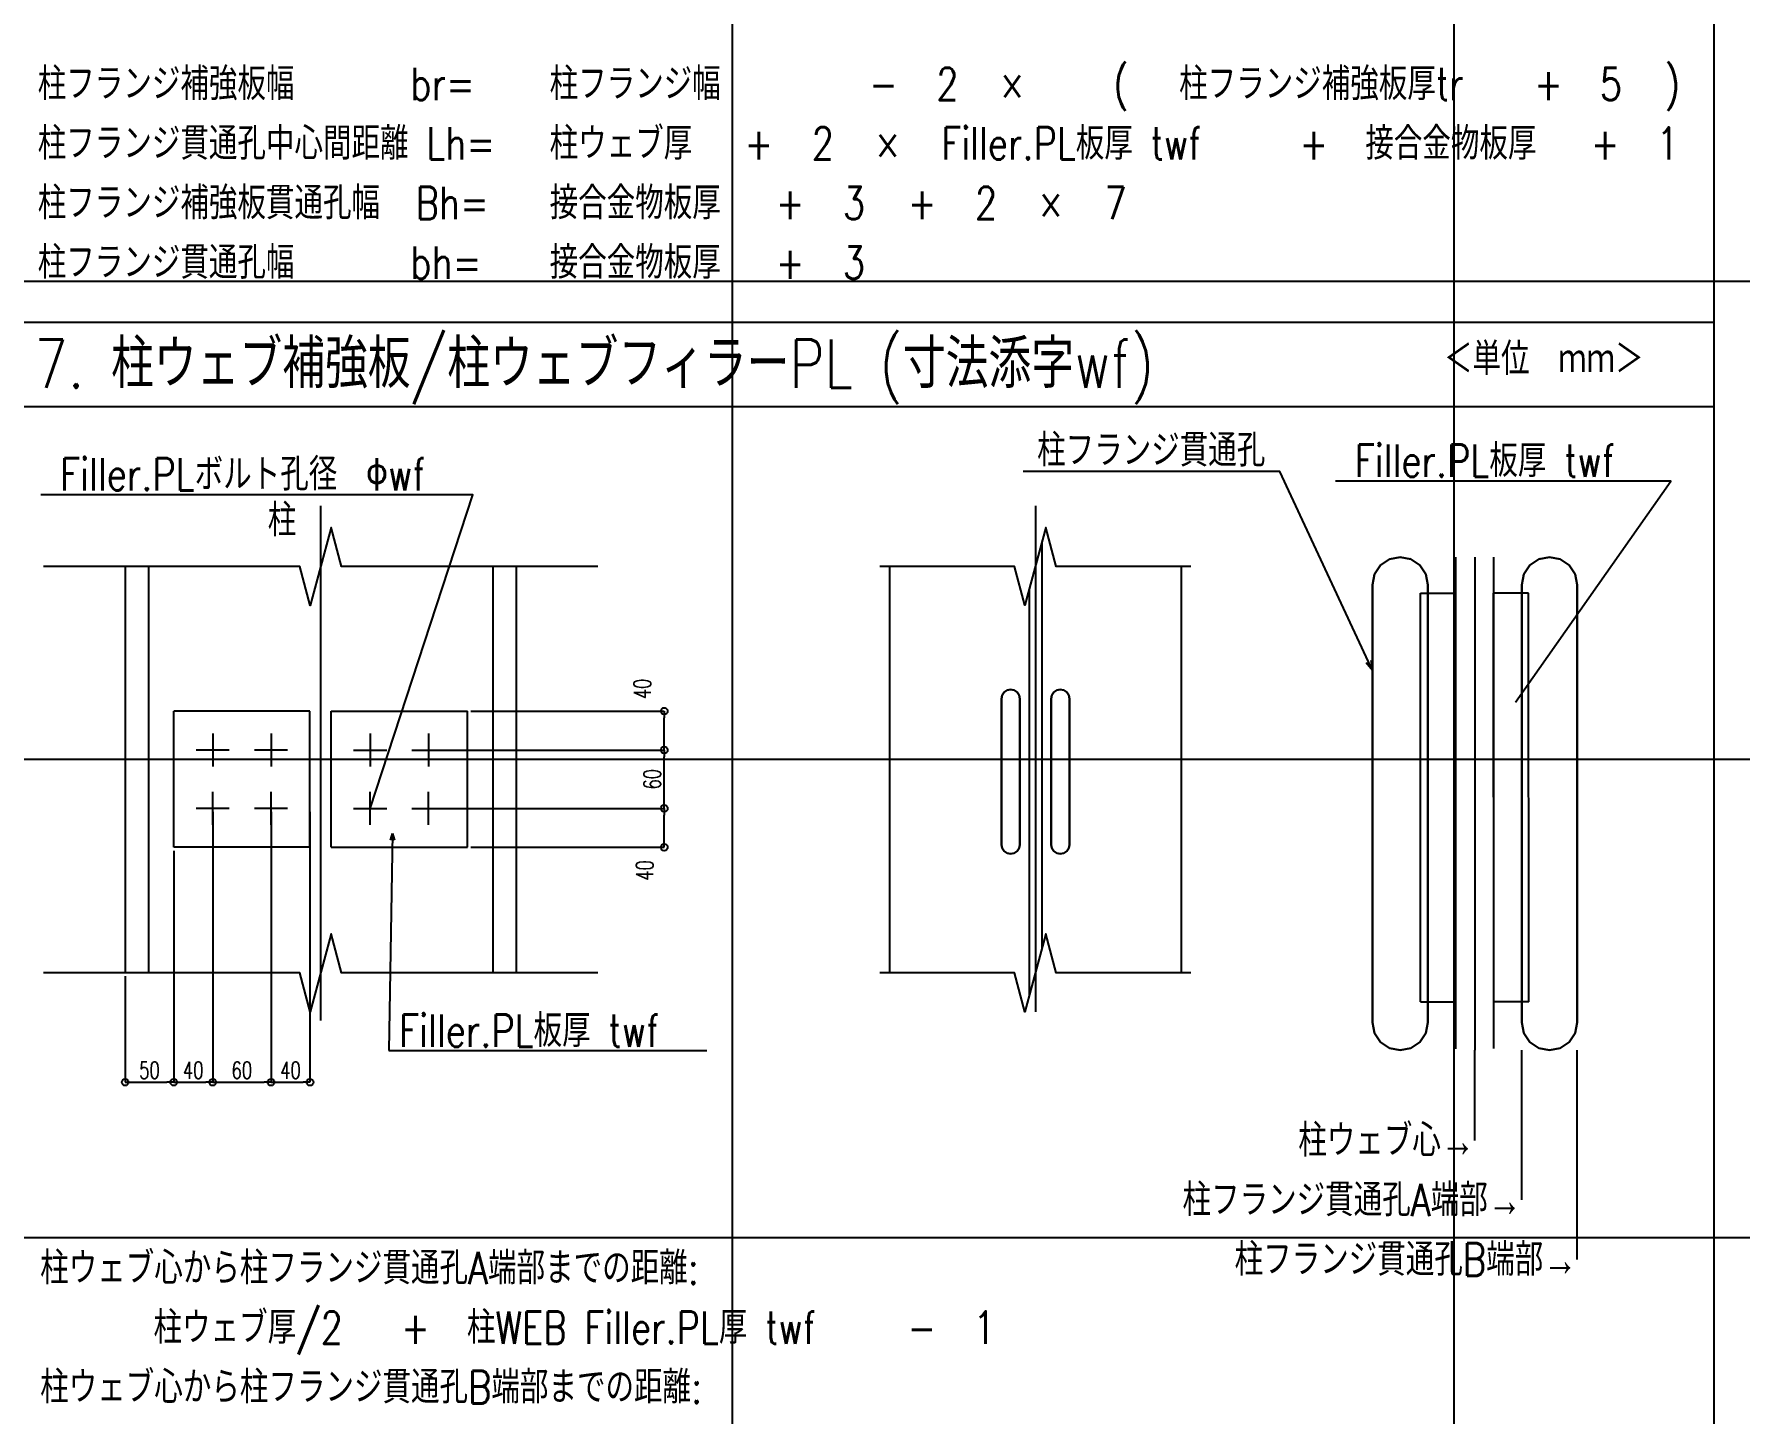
# Model space of a CAD drawing. Extents: x -668440 to 1010955, y -1678500 to 210463.
# Drawn here: x 405648 to 452922, y -75888 to -37658 of the extents above; entities that cross this region are included whole.
import ezdxf
from ezdxf.enums import TextEntityAlignment as Align

# ---------------------------------------------------------------- set-up
doc = ezdxf.new("R2010")
doc.units = 0
doc.header["$MEASUREMENT"] = 0
doc.layers.get('0').update_dxf_attribs({"color": 3, "linetype": 'CONTINUOUS'})
doc.layers.get('Defpoints').update_dxf_attribs({"color": 251, "linetype": 'CONTINUOUS'})
doc.layers.add('99_レイアウト枠', color=251, linetype='CONTINUOUS', plot=False)
doc.layers.add('s小梁', color=7, linetype='CONTINUOUS')
doc.layers.add('注記', color=3, linetype='CONTINUOUS')
doc.styles.add('S000', font='simplex.shx', dxfattribs={"width": 0.7, "bigfont": 'extfont2.shx'})
doc.styles.add('S020', font='simplex.shx', dxfattribs={"width": 0.8, "height": 100, "bigfont": 'extfont2.shx'})
doc.dimstyles.new('S030', dxfattribs={"dimscale": 30, "dimtxt": 2.5, "dimasz": 1, "dimexe": 0, "dimexo": 0.5, "dimgap": 0.5, "dimtad": 1, "dimdec": 0, "dimzin": 0, "dimdsep": 46, "dimtxsty": 'S000', "dimblk": 'ORIGIN', "dimcen": 1, "dimclrd": 256, "dimclre": 256, "dimclrt": 6, "dimadec": 0, "dimazin": 0, "dimtfac": 1, "dimtdec": 0, "dimtix": 1, "dimtmove": 2, "dimatfit": 3, "dimldrblk": 'OPEN30', "dimfxl": 1, "dimtolj": 1, "dimtzin": 0, "dimlwd": -1, "dimlwe": -1, "dimarcsym": 0})

# ---------------------------------------------------------------- blocks, each defined once
blk = doc.blocks.new('_ORIGIN')
at = {"color": 0, "linetype": 'ByBlock', "lineweight": -2}
blk.add_line((0, 0), (-1, 0), dxfattribs=at)
blk.add_circle((0, 0), 0.5, dxfattribs=at)
blk = doc.blocks.new('*D9040')
at = {"layer": 'Defpoints', "color": 0}
for p in [(794094.4, 3989.2), (794307.9, 3989.2), (794307.9, 3509.2)]:
    blk.add_point(p, dxfattribs=at)
at = {"layer": '注記'}
for p, q in [((794094.4, 3974.2), (794094.4, 3509.2)), ((794307.9, 3974.2), (794307.9, 3509.2)), ((794124.4, 3509.2), (794277.9, 3509.2))]:
    blk.add_line(p, q, dxfattribs=at)
at = {"layer": '注記', "linetype": 'ByBlock', "xscale": 30, "yscale": 30, "zscale": 30, "rotation": 180}
blk.add_blockref('_ORIGIN', (794094.4, 3509.2), dxfattribs=at)
at = {"layer": '注記', "linetype": 'ByBlock', "xscale": 30, "yscale": 30, "zscale": 30}
blk.add_blockref('_ORIGIN', (794307.9, 3509.2), dxfattribs=at)
at = {"layer": '注記', "insert": (794201.1, 3561.7), "char_height": 75, "attachment_point": 5, "style": 'S000'}
blk.add_mtext('\\A1;50', dxfattribs=at)
blk = doc.blocks.new('_Open30')
at = {"color": 0, "linetype": 'ByBlock', "lineweight": -2}
for p, q in [((-1, 0.27), (0, 0)), ((0, 0), (-1, -0.27)), ((0, 0), (-1, 0))]:
    blk.add_line(p, q, dxfattribs=at)
blk = doc.blocks.new('*D9041')
at = {"layer": 'Defpoints', "color": 0}
for p in [(794478.6, 4711.1), (794307.8, 4540.3), (794478.6, 3509.2)]:
    blk.add_point(p, dxfattribs=at)
at = {"layer": '注記'}
for p, q in [((794478.6, 4696.1), (794478.6, 3509.2)), ((794307.8, 4525.3), (794307.8, 3509.2)), ((794337.8, 3509.2), (794448.6, 3509.2))]:
    blk.add_line(p, q, dxfattribs=at)
at = {"layer": '注記', "linetype": 'ByBlock', "xscale": 30, "yscale": 30, "zscale": 30, "rotation": 180}
blk.add_blockref('_ORIGIN', (794307.8, 3509.2), dxfattribs=at)
at = {"layer": '注記', "linetype": 'ByBlock', "xscale": 30, "yscale": 30, "zscale": 30}
blk.add_blockref('_ORIGIN', (794478.6, 3509.2), dxfattribs=at)
at = {"layer": '注記', "insert": (794393.2, 3561.7), "char_height": 75, "attachment_point": 5, "style": 'S000'}
blk.add_mtext('\\A1;40', dxfattribs=at)
blk = doc.blocks.new('*D9042')
at = {"layer": 'Defpoints', "color": 0}
for p in [(794478.6, 4711.1), (794734.8, 4711.1), (794734.8, 3509.2)]:
    blk.add_point(p, dxfattribs=at)
at = {"layer": '注記'}
for p, q in [((794478.6, 4696.1), (794478.6, 3509.2)), ((794734.8, 4696.1), (794734.8, 3509.2)), ((794508.6, 3509.2), (794704.8, 3509.2))]:
    blk.add_line(p, q, dxfattribs=at)
at = {"layer": '注記', "linetype": 'ByBlock', "xscale": 30, "yscale": 30, "zscale": 30, "rotation": 180}
blk.add_blockref('_ORIGIN', (794478.6, 3509.2), dxfattribs=at)
at = {"layer": '注記', "linetype": 'ByBlock', "xscale": 30, "yscale": 30, "zscale": 30}
blk.add_blockref('_ORIGIN', (794734.8, 3509.2), dxfattribs=at)
at = {"layer": '注記', "insert": (794606.7, 3561.7), "char_height": 75, "attachment_point": 5, "style": 'S000'}
blk.add_mtext('\\A1;60', dxfattribs=at)
blk = doc.blocks.new('*D9043')
at = {"layer": 'Defpoints', "color": 0}
for p in [(795426, 4711.1), (796460.9, 4711.1), (795596.7, 4540.3)]:
    blk.add_point(p, dxfattribs=at)
at = {"layer": '注記'}
for p, q in [((795441, 4711.1), (796460.9, 4711.1)), ((796460.9, 4570.3), (796460.9, 4681.1)), ((795611.7, 4540.3), (796460.9, 4540.3))]:
    blk.add_line(p, q, dxfattribs=at)
at = {"layer": '注記', "linetype": 'ByBlock', "xscale": 30, "yscale": 30, "zscale": 30}
for p, rotation in [((796460.9, 4711.1), 90), ((796460.9, 4540.3), 270)]:
    blk.add_blockref('_ORIGIN', p, dxfattribs=dict(at, rotation=rotation))
at = {"layer": '注記', "insert": (796375.6, 4438.6), "char_height": 75, "attachment_point": 5, "rotation": 90, "style": 'S000'}
blk.add_mtext('\\A1;40', dxfattribs=at)
blk = doc.blocks.new('*D9044')
at = {"layer": 'Defpoints', "color": 0}
for p in [(795426, 4967.2), (796460.9, 4967.2), (795426, 4711.1)]:
    blk.add_point(p, dxfattribs=at)
at = {"layer": '注記'}
for p, q in [((795441, 4967.2), (796460.9, 4967.2)), ((796460.9, 4741.1), (796460.9, 4937.2)), ((795441, 4711.1), (796460.9, 4711.1))]:
    blk.add_line(p, q, dxfattribs=at)
at = {"layer": '注記', "linetype": 'ByBlock', "xscale": 30, "yscale": 30, "zscale": 30}
for p, rotation in [((796460.9, 4967.2), 90), ((796460.9, 4711.1), 270)]:
    blk.add_blockref('_ORIGIN', p, dxfattribs=dict(at, rotation=rotation))
at = {"layer": '注記', "insert": (796408.4, 4839.1), "char_height": 75, "attachment_point": 5, "rotation": 90, "style": 'S000'}
blk.add_mtext('\\A1;60', dxfattribs=at)
blk = doc.blocks.new('*D9045')
at = {"layer": 'Defpoints', "color": 0}
for p in [(795596.8, 5138), (796460.9, 5138), (795426, 4967.2)]:
    blk.add_point(p, dxfattribs=at)
at = {"layer": '注記'}
for p, q in [((795611.8, 5138), (796460.9, 5138)), ((796460.9, 4997.2), (796460.9, 5108)), ((795441, 4967.2), (796460.9, 4967.2))]:
    blk.add_line(p, q, dxfattribs=at)
at = {"layer": '注記', "linetype": 'ByBlock', "xscale": 30, "yscale": 30, "zscale": 30}
for p, rotation in [((796460.9, 5138), 90), ((796460.9, 4967.2), 270)]:
    blk.add_blockref('_ORIGIN', p, dxfattribs=dict(at, rotation=rotation))
at = {"layer": '注記', "insert": (796365, 5235.4), "char_height": 75, "attachment_point": 5, "rotation": 90, "style": 'S000'}
blk.add_mtext('\\A1;40', dxfattribs=at)
blk = doc.blocks.new('*D9046')
at = {"layer": 'Defpoints', "color": 0}
for p in [(794905.5, 4711.1), (794734.7, 4540.3), (794905.5, 3509.2)]:
    blk.add_point(p, dxfattribs=at)
at = {"layer": '注記'}
for p, q in [((794905.5, 4696.1), (794905.5, 3509.2)), ((794734.7, 4525.3), (794734.7, 3509.2)), ((794764.7, 3509.2), (794875.5, 3509.2))]:
    blk.add_line(p, q, dxfattribs=at)
at = {"layer": '注記', "linetype": 'ByBlock', "xscale": 30, "yscale": 30, "zscale": 30, "rotation": 180}
blk.add_blockref('_ORIGIN', (794734.7, 3509.2), dxfattribs=at)
at = {"layer": '注記', "linetype": 'ByBlock', "xscale": 30, "yscale": 30, "zscale": 30}
blk.add_blockref('_ORIGIN', (794905.5, 3509.2), dxfattribs=at)
at = {"layer": '注記', "insert": (794820.1, 3561.7), "char_height": 75, "attachment_point": 5, "style": 'S000'}
blk.add_mtext('\\A1;40', dxfattribs=at)
blk = doc.blocks.new('ウェブクランプ工法設計指針')
at = {"layer": '注記'}
for p, q in [((801069.98176, -7600), (801069.98176, 13600)), ((793470.62776, 6845.48662), (798736.10039, 6845.48662)), ((793470.62776, 6845.48662), (801069.98176, 6845.48662)), ((793470.62776, 6845.48662), (798736.10039, 6845.48662)), ((801069.98176, 6474.29169), (793470.62776, 6474.29169)), ((794952.3214, 6039.28361), (794952.3214, 3780.33273)), ((798090.79166, 6039.28361), (798090.79166, 3818.44749)), ((794094.19428, 5772.88576), (794094.3714, 3989.22485)), ((794196.65748, 5772.88576), (794196.65778, 3989.22485)), ((795707.98532, 5772.88576), (795707.98502, 3989.22485)), ((795810.44852, 5772.88576), (795810.2714, 3989.22485)), ((797450.04483, 5772.88271), (797450.04132, 3989.21949)), ((798730.83443, 5772.88034), (798730.83132, 3989.21712)), ((799579.91975, 5738.74195, -68.3088), (799606.29558, 5778.21617, -68.3088)), ((799579.91975, 5738.74195, 136.6176), (799606.29558, 5778.21617, 136.6176)), ((799606.29558, 5778.21617, -4653.537), (799579.91975, 5738.74195, -4653.537)), ((799606.29558, 5778.21617, -4858.4634), (799579.91975, 5738.74195, -4858.4634)), ((799606.29558, 5778.21617, -68.3088), (799645.76981, 5804.59201, -68.3088)), ((799606.29558, 5778.21617, 136.6176), (799645.76981, 5804.59201, 136.6176)), ((799645.76981, 5804.59201, -4653.537), (799606.29558, 5778.21617, -4653.537)), ((799645.76981, 5804.59201, -4858.4634), (799606.29558, 5778.21617, -4858.4634)), ((799606.29558, 5778.21617, -68.3088), (799606.29558, 5778.21617, 136.6176)), ((799606.29558, 5778.21617, -4653.537), (799606.29558, 5778.21617, -4858.4634)), ((799645.76981, 5804.59201, -68.3088), (799692.33284, 5813.85397, -68.3088)), ((799645.76981, 5804.59201, 136.6176), (799692.33284, 5813.85397, 136.6176)), ((799692.33284, 5813.85397, -4653.537), (799645.76981, 5804.59201, -4653.537)), ((799692.33284, 5813.85397, -4858.4634), (799645.76981, 5804.59201, -4858.4634)), ((799645.76981, 5804.59201, -68.3088), (799645.76981, 5804.59201, 136.6176)), ((799645.76981, 5804.59201, -4653.537), (799645.76981, 5804.59201, -4858.4634)), ((799692.33284, 5813.85397, -68.3088), (799738.89586, 5804.59201, -68.3088)), ((799692.33284, 5813.85397, 136.6176), (799738.89586, 5804.59201, 136.6176)), ((799738.89586, 5804.59201, -4653.537), (799692.33284, 5813.85397, -4653.537)), ((799738.89586, 5804.59201, -4858.4634), (799692.33284, 5813.85397, -4858.4634)), ((799738.07298, 5813.85397, -68.3088), (799738.07298, 5813.85397, 136.6176)), ((799738.07298, 5813.85397, -4653.537), (799738.07298, 5813.85397, -4858.4634)), ((799738.89586, 5804.59201, -68.3088), (799738.89586, 5804.59201, 136.6176)), ((799738.89586, 5804.59201, -68.3088), (799778.37009, 5778.21617, -68.3088)), ((799738.89586, 5804.59201, 136.6176), (799778.37009, 5778.21617, 136.6176)), ((799778.37009, 5778.21617, -4653.537), (799738.89586, 5804.59201, -4653.537)), ((799778.37009, 5778.21617, -4858.4634), (799738.89586, 5804.59201, -4858.4634)), ((799738.89586, 5804.59201, -4653.537), (799738.89586, 5804.59201, -4858.4634)), ((799778.37009, 5778.21617, -68.3088), (799778.37009, 5778.21617, 136.6176)), ((799778.37009, 5778.21617, -68.3088), (799804.74593, 5738.74195, -68.3088)), ((799778.37009, 5778.21617, 136.6176), (799804.74593, 5738.74195, 136.6176)), ((799804.74593, 5738.74195, -4653.537), (799778.37009, 5778.21617, -4653.537)), ((799804.74593, 5738.74195, -4858.4634), (799778.37009, 5778.21617, -4858.4634)), ((799778.37009, 5778.21617, -4653.537), (799778.37009, 5778.21617, -4858.4634)), ((800019.84678, 5813.85397, 136.6176), (800019.84678, 3649.31887, 136.6176)), ((800261.32348, 5778.21617, -68.3088), (800234.94764, 5738.74195, -68.3088)), ((800261.32348, 5778.21617, 136.6176), (800234.94764, 5738.74195, 136.6176)), ((800234.94764, 5738.74195, -4653.537), (800261.32348, 5778.21617, -4653.537)), ((800234.94764, 5738.74195, -4858.4634), (800261.32348, 5778.21617, -4858.4634)), ((800300.7977, 5804.59201, -68.3088), (800261.32348, 5778.21617, -68.3088)), ((800300.7977, 5804.59201, 136.6176), (800261.32348, 5778.21617, 136.6176)), ((800261.32348, 5778.21617, -4653.537), (800300.7977, 5804.59201, -4653.537)), ((800261.32348, 5778.21617, -4858.4634), (800300.7977, 5804.59201, -4858.4634)), ((800261.32348, 5778.21617, -68.3088), (800261.32348, 5778.21617, 136.6176)), ((800261.32348, 5778.21617, -4653.537), (800261.32348, 5778.21617, -4858.4634)), ((800347.36073, 5813.85397, -68.3088), (800300.7977, 5804.59201, -68.3088)), ((800347.36073, 5813.85397, 136.6176), (800300.7977, 5804.59201, 136.6176)), ((800300.7977, 5804.59201, -4653.537), (800347.36073, 5813.85397, -4653.537)), ((800300.7977, 5804.59201, -4858.4634), (800347.36073, 5813.85397, -4858.4634)), ((800300.7977, 5804.59201, -68.3088), (800300.7977, 5804.59201, 136.6176)), ((800300.7977, 5804.59201, -4653.537), (800300.7977, 5804.59201, -4858.4634)), ((800301.62058, 5813.85397, -68.3088), (800301.62058, 5813.85397, 136.6176)), ((800301.62058, 5813.85397, -4653.537), (800301.62058, 5813.85397, -4858.4634)), ((800393.92375, 5804.59201, -68.3088), (800347.36073, 5813.85397, -68.3088)), ((800393.92375, 5804.59201, 136.6176), (800347.36073, 5813.85397, 136.6176)), ((800347.36073, 5813.85397, -4653.537), (800393.92375, 5804.59201, -4653.537)), ((800347.36073, 5813.85397, -4858.4634), (800393.92375, 5804.59201, -4858.4634)), ((800433.39798, 5778.21617, -68.3088), (800393.92375, 5804.59201, -68.3088)), ((800433.39798, 5778.21617, 136.6176), (800393.92375, 5804.59201, 136.6176)), ((800393.92375, 5804.59201, -68.3088), (800393.92375, 5804.59201, 136.6176)), ((800393.92375, 5804.59201, -4653.537), (800393.92375, 5804.59201, -4858.4634)), ((800393.92375, 5804.59201, -4653.537), (800433.39798, 5778.21617, -4653.537)), ((800393.92375, 5804.59201, -4858.4634), (800433.39798, 5778.21617, -4858.4634)), ((800459.77382, 5738.74195, -68.3088), (800433.39798, 5778.21617, -68.3088)), ((800459.77382, 5738.74195, 136.6176), (800433.39798, 5778.21617, 136.6176)), ((800433.39798, 5778.21617, -68.3088), (800433.39798, 5778.21617, 136.6176)), ((800433.39798, 5778.21617, -4653.537), (800433.39798, 5778.21617, -4858.4634)), ((800433.39798, 5778.21617, -4653.537), (800459.77382, 5738.74195, -4653.537)), ((800433.39798, 5778.21617, -4858.4634), (800459.77382, 5738.74195, -4858.4634)), ((799570.65779, 5692.17892, -68.3088), (799579.91975, 5738.74195, -68.3088)), ((799570.65779, 5692.17892, 136.6176), (799579.91975, 5738.74195, 136.6176)), ((799579.91975, 5738.74195, -4653.537), (799570.65779, 5692.17892, -4653.537)), ((799579.91975, 5738.74195, -4858.4634), (799570.65779, 5692.17892, -4858.4634)), ((799570.65779, 5692.17892, -68.3088), (799570.65779, 5692.17892, 136.6176)), ((799570.65779, 5692.17892, -4653.537), (799570.65779, 5692.17892, -4858.4634)), ((799570.65779, 3770.99392, -68.3088), (799570.65779, 5692.17892, -68.3088)), ((799570.65779, 3770.99392, 136.6176), (799570.65779, 5692.17892, 136.6176)), ((799570.65779, 5692.17892, -4653.537), (799570.65779, 3770.99392, -4653.537)), ((799570.65779, 5692.17892, -4858.4634), (799570.65779, 3770.99392, -4858.4634)), ((799579.91975, 5738.74195, -68.3088), (799579.91975, 5738.74195, 136.6176)), ((799579.91975, 5738.74195, -4653.537), (799579.91975, 5738.74195, -4858.4634)), ((799804.74593, 5738.74195, -68.3088), (799804.74593, 5738.74195, 136.6176)), ((799804.74593, 5738.74195, -68.3088), (799814.00789, 5692.17892, -68.3088)), ((799804.74593, 5738.74195, 136.6176), (799814.00789, 5692.17892, 136.6176)), ((799814.00789, 5692.17892, -4653.537), (799804.74593, 5738.74195, -4653.537)), ((799814.00789, 5692.17892, -4858.4634), (799804.74593, 5738.74195, -4858.4634)), ((799804.74593, 5738.74195, -4653.537), (799804.74593, 5738.74195, -4858.4634)), ((799814.00789, 5692.17892, -68.3088), (799814.00789, 5692.17892, 136.6176)), ((799814.00789, 5692.17892, -4653.537), (799814.00789, 5692.17892, -4858.4634)), ((799814.00789, 5692.17892, -68.3088), (799814.00789, 3770.99392, -68.3088)), ((799814.00789, 5692.17892, 136.6176), (799814.00789, 3770.99392, 136.6176)), ((799814.00789, 3770.99392, -4653.537), (799814.00789, 5692.17892, -4653.537)), ((799814.00789, 3770.99392, -4858.4634), (799814.00789, 5692.17892, -4858.4634)), ((800234.94764, 5738.74195, -68.3088), (800225.68568, 5692.17892, -68.3088)), ((800234.94764, 5738.74195, 136.6176), (800225.68568, 5692.17892, 136.6176)), ((800225.68568, 5692.17892, -4653.537), (800234.94764, 5738.74195, -4653.537)), ((800225.68568, 5692.17892, -4858.4634), (800234.94764, 5738.74195, -4858.4634)), ((800225.68568, 5692.17892, -68.3088), (800225.68568, 5692.17892, 136.6176)), ((800225.68568, 5692.17892, -68.3088), (800225.68568, 3770.99392, -68.3088)), ((800225.68568, 5692.17892, 136.6176), (800225.68568, 3770.99392, 136.6176)), ((800225.68568, 3770.99392, -4653.537), (800225.68568, 5692.17892, -4653.537)), ((800225.68568, 3770.99392, -4858.4634), (800225.68568, 5692.17892, -4858.4634)), ((800225.68568, 5692.17892, -4653.537), (800225.68568, 5692.17892, -4858.4634)), ((800234.94764, 5738.74195, -68.3088), (800234.94764, 5738.74195, 136.6176)), ((800234.94764, 5738.74195, -4653.537), (800234.94764, 5738.74195, -4858.4634)), ((800469.03578, 5692.17892, -68.3088), (800459.77382, 5738.74195, -68.3088)), ((800469.03578, 5692.17892, 136.6176), (800459.77382, 5738.74195, 136.6176)), ((800459.77382, 5738.74195, -68.3088), (800459.77382, 5738.74195, 136.6176)), ((800459.77382, 5738.74195, -4653.537), (800459.77382, 5738.74195, -4858.4634)), ((800459.77382, 5738.74195, -4653.537), (800469.03578, 5692.17892, -4653.537)), ((800459.77382, 5738.74195, -4858.4634), (800469.03578, 5692.17892, -4858.4634)), ((800469.03578, 3770.99392, -68.3088), (800469.03578, 5692.17892, -68.3088)), ((800469.03578, 3770.99392, 136.6176), (800469.03578, 5692.17892, 136.6176)), ((800469.03578, 5692.17892, -68.3088), (800469.03578, 5692.17892, 136.6176)), ((800469.03578, 5692.17892, -4653.537), (800469.03578, 5692.17892, -4858.4634)), ((800469.03578, 5692.17892, -4653.537), (800469.03578, 3770.99392, -4653.537)), ((800469.03578, 5692.17892, -4858.4634), (800469.03578, 3770.99392, -4858.4634)), ((799781.84275, 3862.00493, 136.6176), (799781.84275, 5655.11093, 136.6176)), ((799781.84275, 5655.11093, 136.6176), (799935.53755, 5655.1106, 136.6176)), ((799935.53755, 3862.00493, 136.6176), (799935.53755, 5655.11093, 136.6176)), ((800256.15328, 5655.15068, 136.6176), (800102.45848, 5655.12459, 136.6176)), ((800102.75901, 3862.01895, 136.6176), (800102.45848, 5655.12492, 136.6176)), ((800256.45381, 3862.0447, 136.6176), (800256.15328, 5655.15068, 136.6176)), ((797941.06199, 5191.91024, -68.3088), (797944.14932, 5207.43125, -68.3088)), ((797941.06199, 5191.91024), (797944.14932, 5207.43125)), ((797944.14932, 5207.43125, -1596.7182), (797941.06199, 5191.91024, -1596.7182)), ((797944.14932, 5207.43125, -1665.027), (797941.06199, 5191.91024, -1665.027)), ((797941.06199, 5191.91024, -68.3088), (797941.06199, 5191.91024)), ((797941.06199, 5191.91024, -1596.7182), (797941.06199, 5191.91024, -1665.027)), ((797941.06199, 4551.51524, -68.3088), (797941.06199, 5191.91024, -68.3088)), ((797941.06199, 4551.51524), (797941.06199, 5191.91024)), ((797941.06199, 5191.91024, -1596.7182), (797941.06199, 4551.51524, -1596.7182)), ((797941.06199, 5191.91024, -1665.027), (797941.06199, 4551.51524, -1665.027)), ((797944.14932, 5207.43125, -68.3088), (797952.94126, 5220.58933, -68.3088)), ((797944.14932, 5207.43125), (797952.94126, 5220.58933)), ((797952.94126, 5220.58933, -1596.7182), (797944.14932, 5207.43125, -1596.7182)), ((797952.94126, 5220.58933, -1665.027), (797944.14932, 5207.43125, -1665.027)), ((797944.14932, 5207.43125, -68.3088), (797944.14932, 5207.43125)), ((797944.14932, 5207.43125, -1596.7182), (797944.14932, 5207.43125, -1665.027)), ((797952.94126, 5220.58933, -68.3088), (797966.09934, 5229.38127, -68.3088)), ((797952.94126, 5220.58933), (797966.09934, 5229.38127)), ((797966.09934, 5229.38127, -1596.7182), (797952.94126, 5220.58933, -1596.7182)), ((797966.09934, 5229.38127, -1665.027), (797952.94126, 5220.58933, -1665.027)), ((797952.94126, 5220.58933, -68.3088), (797952.94126, 5220.58933)), ((797952.94126, 5220.58933, -1596.7182), (797952.94126, 5220.58933, -1665.027)), ((797966.09934, 5229.38127, -68.3088), (797981.62034, 5232.46859, -68.3088)), ((797966.09934, 5229.38127), (797981.62034, 5232.46859)), ((797981.62034, 5232.46859, -1596.7182), (797966.09934, 5229.38127, -1596.7182)), ((797981.62034, 5232.46859, -1665.027), (797966.09934, 5229.38127, -1665.027)), ((797966.09934, 5229.38127, -68.3088), (797966.09934, 5229.38127)), ((797966.09934, 5229.38127, -1596.7182), (797966.09934, 5229.38127, -1665.027)), ((797981.62034, 5232.46859, -68.3088), (797997.14135, 5229.38127, -68.3088)), ((797981.62034, 5232.46859), (797997.14135, 5229.38127)), ((797997.14135, 5229.38127, -1596.7182), (797981.62034, 5232.46859, -1596.7182)), ((797997.14135, 5229.38127, -1665.027), (797981.62034, 5232.46859, -1665.027)), ((797996.86706, 5232.46859, -68.3088), (797996.86706, 5232.46859)), ((797996.86706, 5232.46859, -1596.7182), (797996.86706, 5232.46859, -1665.027)), ((797997.14135, 5229.38127, -68.3088), (797997.14135, 5229.38127)), ((797997.14135, 5229.38127, -68.3088), (798010.29943, 5220.58933, -68.3088)), ((797997.14135, 5229.38127), (798010.29943, 5220.58933)), ((798010.29943, 5220.58933, -1596.7182), (797997.14135, 5229.38127, -1596.7182)), ((798010.29943, 5220.58933, -1665.027), (797997.14135, 5229.38127, -1665.027)), ((797997.14135, 5229.38127, -1596.7182), (797997.14135, 5229.38127, -1665.027)), ((798010.29943, 5220.58933, -68.3088), (798010.29943, 5220.58933)), ((798010.29943, 5220.58933, -68.3088), (798019.09137, 5207.43125, -68.3088)), ((798010.29943, 5220.58933), (798019.09137, 5207.43125)), ((798019.09137, 5207.43125, -1596.7182), (798010.29943, 5220.58933, -1596.7182)), ((798019.09137, 5207.43125, -1665.027), (798010.29943, 5220.58933, -1665.027)), ((798010.29943, 5220.58933, -1596.7182), (798010.29943, 5220.58933, -1665.027)), ((798019.09137, 5207.43125, -68.3088), (798019.09137, 5207.43125)), ((798019.09137, 5207.43125, -68.3088), (798022.17869, 5191.91024, -68.3088)), ((798019.09137, 5207.43125), (798022.17869, 5191.91024)), ((798022.17869, 5191.91024, -1596.7182), (798019.09137, 5207.43125, -1596.7182)), ((798022.17869, 5191.91024, -1665.027), (798019.09137, 5207.43125, -1665.027)), ((798019.09137, 5207.43125, -1596.7182), (798019.09137, 5207.43125, -1665.027)), ((798022.17869, 5191.91024, -68.3088), (798022.17869, 4551.51524, -68.3088)), ((798022.17869, 5191.91024), (798022.17869, 4551.51524)), ((798022.17869, 4551.51524, -1596.7182), (798022.17869, 5191.91024, -1596.7182)), ((798022.17869, 4551.51524, -1665.027), (798022.17869, 5191.91024, -1665.027)), ((798162.49195, 5207.43125, -68.3088), (798159.40462, 5191.91024, -68.3088)), ((798162.49195, 5207.43125), (798159.40462, 5191.91024)), ((798159.40462, 5191.91024, -1596.7182), (798162.49195, 5207.43125, -1596.7182)), ((798159.40462, 5191.91024, -1665.027), (798162.49195, 5207.43125, -1665.027)), ((798159.40462, 5191.91024, -68.3088), (798159.40462, 4551.51524, -68.3088)), ((798159.40462, 5191.91024), (798159.40462, 4551.51524)), ((798159.40462, 4551.51524, -1596.7182), (798159.40462, 5191.91024, -1596.7182)), ((798159.40462, 4551.51524, -1665.027), (798159.40462, 5191.91024, -1665.027)), ((798171.28389, 5220.58933, -68.3088), (798162.49195, 5207.43125, -68.3088)), ((798171.28389, 5220.58933), (798162.49195, 5207.43125)), ((798162.49195, 5207.43125, -1596.7182), (798171.28389, 5220.58933, -1596.7182)), ((798162.49195, 5207.43125, -1665.027), (798171.28389, 5220.58933, -1665.027)), ((798162.49195, 5207.43125, -68.3088), (798162.49195, 5207.43125)), ((798162.49195, 5207.43125, -1596.7182), (798162.49195, 5207.43125, -1665.027)), ((798184.44197, 5229.38127, -68.3088), (798171.28389, 5220.58933, -68.3088)), ((798184.44197, 5229.38127), (798171.28389, 5220.58933)), ((798171.28389, 5220.58933, -1596.7182), (798184.44197, 5229.38127, -1596.7182)), ((798171.28389, 5220.58933, -1665.027), (798184.44197, 5229.38127, -1665.027)), ((798171.28389, 5220.58933, -68.3088), (798171.28389, 5220.58933)), ((798171.28389, 5220.58933, -1596.7182), (798171.28389, 5220.58933, -1665.027)), ((798199.96297, 5232.46859, -68.3088), (798184.44197, 5229.38127, -68.3088)), ((798199.96297, 5232.46859), (798184.44197, 5229.38127)), ((798184.44197, 5229.38127, -1596.7182), (798199.96297, 5232.46859, -1596.7182)), ((798184.44197, 5229.38127, -1665.027), (798199.96297, 5232.46859, -1665.027)), ((798184.44197, 5229.38127, -68.3088), (798184.44197, 5229.38127)), ((798184.44197, 5229.38127, -1596.7182), (798184.44197, 5229.38127, -1665.027)), ((798184.71626, 5232.46859, -68.3088), (798184.71626, 5232.46859)), ((798184.71626, 5232.46859, -1596.7182), (798184.71626, 5232.46859, -1665.027)), ((798215.48398, 5229.38127, -68.3088), (798199.96297, 5232.46859, -68.3088)), ((798215.48398, 5229.38127), (798199.96297, 5232.46859)), ((798199.96297, 5232.46859, -1596.7182), (798215.48398, 5229.38127, -1596.7182)), ((798199.96297, 5232.46859, -1665.027), (798215.48398, 5229.38127, -1665.027)), ((798228.64206, 5220.58933, -68.3088), (798215.48398, 5229.38127, -68.3088)), ((798228.64206, 5220.58933), (798215.48398, 5229.38127)), ((798215.48398, 5229.38127, -68.3088), (798215.48398, 5229.38127)), ((798215.48398, 5229.38127, -1596.7182), (798215.48398, 5229.38127, -1665.027)), ((798215.48398, 5229.38127, -1596.7182), (798228.64206, 5220.58933, -1596.7182)), ((798215.48398, 5229.38127, -1665.027), (798228.64206, 5220.58933, -1665.027)), ((798237.434, 5207.43125, -68.3088), (798228.64206, 5220.58933, -68.3088)), ((798237.434, 5207.43125), (798228.64206, 5220.58933)), ((798228.64206, 5220.58933, -68.3088), (798228.64206, 5220.58933)), ((798228.64206, 5220.58933, -1596.7182), (798228.64206, 5220.58933, -1665.027)), ((798228.64206, 5220.58933, -1596.7182), (798237.434, 5207.43125, -1596.7182)), ((798228.64206, 5220.58933, -1665.027), (798237.434, 5207.43125, -1665.027)), ((798240.52132, 5191.91024, -68.3088), (798237.434, 5207.43125, -68.3088)), ((798240.52132, 5191.91024), (798237.434, 5207.43125)), ((798237.434, 5207.43125, -68.3088), (798237.434, 5207.43125)), ((798237.434, 5207.43125, -1596.7182), (798237.434, 5207.43125, -1665.027)), ((798237.434, 5207.43125, -1596.7182), (798240.52132, 5191.91024, -1596.7182)), ((798237.434, 5207.43125, -1665.027), (798240.52132, 5191.91024, -1665.027)), ((798240.52132, 4551.51524, -68.3088), (798240.52132, 5191.91024, -68.3088)), ((798240.52132, 4551.51524), (798240.52132, 5191.91024)), ((798240.52132, 5191.91024, -68.3088), (798240.52132, 5191.91024)), ((798240.52132, 5191.91024, -1596.7182), (798240.52132, 5191.91024, -1665.027)), ((798240.52132, 5191.91024, -1596.7182), (798240.52132, 4551.51524, -1596.7182)), ((798240.52132, 5191.91024, -1665.027), (798240.52132, 4551.51524, -1665.027)), ((794905.54042, 5137.99667), (794307.83842, 5137.99667)), ((794307.83842, 4540.29467), (794307.83842, 5137.99667)), ((794905.54042, 4540.29467), (794905.54042, 5137.99667)), ((794999.10238, 5137.99667), (795596.80438, 5137.99667)), ((794999.10238, 4540.29467), (794999.10238, 5137.99667)), ((795596.80438, 4540.29467), (795596.80438, 5137.99667)), ((794478.61042, 5039.80277), (794478.61042, 4894.64657)), ((794734.76842, 5039.80277), (794734.76842, 4894.64657)), ((795169.87438, 5039.80277), (795169.87438, 4894.64657)), ((795426.03238, 5039.80277), (795426.03238, 4894.64657)), ((794551.18852, 4967.22467), (794406.03232, 4967.22467)), ((794807.34652, 4967.22467), (794662.19032, 4967.22467)), ((795097.29628, 4967.22467), (795242.45248, 4967.22467)), ((795353.45428, 4967.22467), (795498.61048, 4967.22467)), ((794478.61042, 4638.48857), (794478.61042, 4783.64477)), ((794734.76842, 4638.48857), (794734.76842, 4783.64477)), ((795169.87438, 4638.48857), (795169.87438, 4783.64477)), ((795426.03238, 4638.48857), (795426.03238, 4783.64477)), ((794551.18852, 4711.06667), (794406.03232, 4711.06667)), ((794807.34652, 4711.06667), (794662.19032, 4711.06667)), ((795097.29628, 4711.06667), (795242.45248, 4711.06667)), ((795353.45428, 4711.06667), (795498.61048, 4711.06667)), ((794905.54042, 4540.29469), (794307.89295, 4540.29469)), ((794999.10238, 4540.29469), (795596.74985, 4540.29469)), ((797944.14932, 4535.99424, -68.3088), (797941.06199, 4551.51524, -68.3088)), ((797944.14932, 4535.99424), (797941.06199, 4551.51524)), ((797941.06199, 4551.51524, -68.3088), (797941.06199, 4551.51524)), ((797941.06199, 4551.51524, -1596.7182), (797941.06199, 4551.51524, -1665.027)), ((797941.06199, 4551.51524, -1596.7182), (797944.14932, 4535.99424, -1596.7182)), ((797941.06199, 4551.51524, -1665.027), (797944.14932, 4535.99424, -1665.027)), ((797952.94126, 4522.83616, -68.3088), (797944.14932, 4535.99424, -68.3088)), ((797952.94126, 4522.83616), (797944.14932, 4535.99424)), ((797944.14932, 4535.99424, -68.3088), (797944.14932, 4535.99424)), ((797944.14932, 4535.99424, -1596.7182), (797944.14932, 4535.99424, -1665.027)), ((797944.14932, 4535.99424, -1596.7182), (797952.94126, 4522.83616, -1596.7182)), ((797944.14932, 4535.99424, -1665.027), (797952.94126, 4522.83616, -1665.027)), ((797966.09934, 4514.04421, -68.3088), (797952.94126, 4522.83616, -68.3088)), ((797966.09934, 4514.04421), (797952.94126, 4522.83616)), ((797952.94126, 4522.83616, -68.3088), (797952.94126, 4522.83616)), ((797952.94126, 4522.83616, -1596.7182), (797952.94126, 4522.83616, -1665.027)), ((797952.94126, 4522.83616, -1596.7182), (797966.09934, 4514.04421, -1596.7182)), ((797952.94126, 4522.83616, -1665.027), (797966.09934, 4514.04421, -1665.027)), ((797981.62034, 4510.95689, -68.3088), (797966.09934, 4514.04421, -68.3088)), ((797981.62034, 4510.95689), (797966.09934, 4514.04421)), ((797966.09934, 4514.04421, -68.3088), (797966.09934, 4514.04421)), ((797966.09934, 4514.04421, -1596.7182), (797966.09934, 4514.04421, -1665.027)), ((797966.09934, 4514.04421, -1596.7182), (797981.62034, 4510.95689, -1596.7182)), ((797966.09934, 4514.04421, -1665.027), (797981.62034, 4510.95689, -1665.027)), ((797997.14135, 4514.04421, -68.3088), (797981.62034, 4510.95689, -68.3088)), ((797997.14135, 4514.04421), (797981.62034, 4510.95689)), ((797981.62034, 4510.95689, -1596.7182), (797997.14135, 4514.04421, -1596.7182)), ((797981.62034, 4510.95689, -1665.027), (797997.14135, 4514.04421, -1665.027)), ((797981.62034, 4510.95689, -68.3088), (797981.62034, 4510.95689)), ((797981.62034, 4510.95689, -1596.7182), (797981.62034, 4510.95689, -1665.027)), ((798010.29943, 4522.83616, -68.3088), (797997.14135, 4514.04421, -68.3088)), ((798010.29943, 4522.83616), (797997.14135, 4514.04421)), ((797997.14135, 4514.04421, -1596.7182), (798010.29943, 4522.83616, -1596.7182)), ((797997.14135, 4514.04421, -1665.027), (798010.29943, 4522.83616, -1665.027)), ((797997.14135, 4514.04421, -68.3088), (797997.14135, 4514.04421)), ((797997.14135, 4514.04421, -1596.7182), (797997.14135, 4514.04421, -1665.027)), ((798019.09137, 4535.99424, -68.3088), (798010.29943, 4522.83616, -68.3088)), ((798019.09137, 4535.99424), (798010.29943, 4522.83616)), ((798010.29943, 4522.83616, -1596.7182), (798019.09137, 4535.99424, -1596.7182)), ((798010.29943, 4522.83616, -1665.027), (798019.09137, 4535.99424, -1665.027)), ((798010.29943, 4522.83616, -68.3088), (798010.29943, 4522.83616)), ((798010.29943, 4522.83616, -1596.7182), (798010.29943, 4522.83616, -1665.027)), ((798022.17869, 4551.51524, -68.3088), (798019.09137, 4535.99424, -68.3088)), ((798022.17869, 4551.51524), (798019.09137, 4535.99424)), ((798019.09137, 4535.99424, -1596.7182), (798022.17869, 4551.51524, -1596.7182)), ((798019.09137, 4535.99424, -1665.027), (798022.17869, 4551.51524, -1665.027)), ((798019.09137, 4535.99424, -68.3088), (798019.09137, 4535.99424)), ((798019.09137, 4535.99424, -1596.7182), (798019.09137, 4535.99424, -1665.027)), ((798022.17869, 4551.51524, -68.3088), (798022.17869, 4551.51524)), ((798022.17869, 4551.51524, -1596.7182), (798022.17869, 4551.51524, -1665.027)), ((798159.40462, 4551.51524, -68.3088), (798159.40462, 4551.51524)), ((798159.40462, 4551.51524, -68.3088), (798162.49195, 4535.99424, -68.3088)), ((798159.40462, 4551.51524), (798162.49195, 4535.99424)), ((798162.49195, 4535.99424, -1596.7182), (798159.40462, 4551.51524, -1596.7182)), ((798162.49195, 4535.99424, -1665.027), (798159.40462, 4551.51524, -1665.027)), ((798159.40462, 4551.51524, -1596.7182), (798159.40462, 4551.51524, -1665.027)), ((798162.49195, 4535.99424, -68.3088), (798162.49195, 4535.99424)), ((798162.49195, 4535.99424, -68.3088), (798171.28389, 4522.83616, -68.3088)), ((798162.49195, 4535.99424), (798171.28389, 4522.83616)), ((798171.28389, 4522.83616, -1596.7182), (798162.49195, 4535.99424, -1596.7182)), ((798171.28389, 4522.83616, -1665.027), (798162.49195, 4535.99424, -1665.027)), ((798162.49195, 4535.99424, -1596.7182), (798162.49195, 4535.99424, -1665.027)), ((798171.28389, 4522.83616, -68.3088), (798171.28389, 4522.83616)), ((798171.28389, 4522.83616, -68.3088), (798184.44197, 4514.04421, -68.3088)), ((798171.28389, 4522.83616), (798184.44197, 4514.04421)), ((798184.44197, 4514.04421, -1596.7182), (798171.28389, 4522.83616, -1596.7182)), ((798184.44197, 4514.04421, -1665.027), (798171.28389, 4522.83616, -1665.027)), ((798171.28389, 4522.83616, -1596.7182), (798171.28389, 4522.83616, -1665.027)), ((798184.44197, 4514.04421, -68.3088), (798184.44197, 4514.04421)), ((798184.44197, 4514.04421, -68.3088), (798199.96297, 4510.95689, -68.3088)), ((798184.44197, 4514.04421), (798199.96297, 4510.95689)), ((798199.96297, 4510.95689, -1596.7182), (798184.44197, 4514.04421, -1596.7182)), ((798199.96297, 4510.95689, -1665.027), (798184.44197, 4514.04421, -1665.027)), ((798184.44197, 4514.04421, -1596.7182), (798184.44197, 4514.04421, -1665.027)), ((798199.96297, 4510.95689, -68.3088), (798215.48398, 4514.04421, -68.3088)), ((798199.96297, 4510.95689), (798215.48398, 4514.04421)), ((798215.48398, 4514.04421, -1596.7182), (798199.96297, 4510.95689, -1596.7182)), ((798215.48398, 4514.04421, -1665.027), (798199.96297, 4510.95689, -1665.027)), ((798199.96297, 4510.95689, -68.3088), (798199.96297, 4510.95689)), ((798199.96297, 4510.95689, -1596.7182), (798199.96297, 4510.95689, -1665.027)), ((798215.48398, 4514.04421, -68.3088), (798228.64206, 4522.83616, -68.3088)), ((798215.48398, 4514.04421), (798228.64206, 4522.83616)), ((798228.64206, 4522.83616, -1596.7182), (798215.48398, 4514.04421, -1596.7182)), ((798228.64206, 4522.83616, -1665.027), (798215.48398, 4514.04421, -1665.027)), ((798215.48398, 4514.04421, -68.3088), (798215.48398, 4514.04421)), ((798215.48398, 4514.04421, -1596.7182), (798215.48398, 4514.04421, -1665.027)), ((798228.64206, 4522.83616, -68.3088), (798237.434, 4535.99424, -68.3088)), ((798228.64206, 4522.83616), (798237.434, 4535.99424)), ((798237.434, 4535.99424, -1596.7182), (798228.64206, 4522.83616, -1596.7182)), ((798237.434, 4535.99424, -1665.027), (798228.64206, 4522.83616, -1665.027)), ((798228.64206, 4522.83616, -68.3088), (798228.64206, 4522.83616)), ((798228.64206, 4522.83616, -1596.7182), (798228.64206, 4522.83616, -1665.027)), ((798237.434, 4535.99424, -68.3088), (798240.52132, 4551.51524, -68.3088)), ((798237.434, 4535.99424), (798240.52132, 4551.51524)), ((798240.52132, 4551.51524, -1596.7182), (798237.434, 4535.99424, -1596.7182)), ((798240.52132, 4551.51524, -1665.027), (798237.434, 4535.99424, -1665.027)), ((798237.434, 4535.99424, -68.3088), (798237.434, 4535.99424)), ((798237.434, 4535.99424, -1596.7182), (798237.434, 4535.99424, -1665.027)), ((798240.52132, 4551.51524, -68.3088), (798240.52132, 4551.51524)), ((798240.52132, 4551.51524, -1596.7182), (798240.52132, 4551.51524, -1665.027)), ((799781.84275, 3862.00493, 136.6176), (799935.53755, 3862.0046, 136.6176)), ((800256.45381, 3862.0447, 136.6176), (800102.75901, 3862.01861, 136.6176)), ((799579.91975, 3724.43089, -68.3088), (799570.65779, 3770.99392, -68.3088)), ((799579.91975, 3724.43089, 136.6176), (799570.65779, 3770.99392, 136.6176)), ((799570.65779, 3770.99392, -68.3088), (799570.65779, 3770.99392, 136.6176)), ((799570.65779, 3770.99392, -4653.537), (799570.65779, 3770.99392, -4858.4634)), ((799570.65779, 3770.99392, -4653.537), (799579.91975, 3724.43089, -4653.537)), ((799570.65779, 3770.99392, -4858.4634), (799579.91975, 3724.43089, -4858.4634)), ((799814.00789, 3770.99392, -68.3088), (799804.74593, 3724.43089, -68.3088)), ((799814.00789, 3770.99392, 136.6176), (799804.74593, 3724.43089, 136.6176)), ((799804.74593, 3724.43089, -4653.537), (799814.00789, 3770.99392, -4653.537)), ((799804.74593, 3724.43089, -4858.4634), (799814.00789, 3770.99392, -4858.4634)), ((799814.00789, 3770.99392, -68.3088), (799814.00789, 3770.99392, 136.6176)), ((799814.00789, 3770.99392, -4653.537), (799814.00789, 3770.99392, -4858.4634)), ((800225.68568, 3770.99392, -68.3088), (800225.68568, 3770.99392, 136.6176)), ((800225.68568, 3770.99392, -68.3088), (800234.94764, 3724.43089, -68.3088)), ((800225.68568, 3770.99392, 136.6176), (800234.94764, 3724.43089, 136.6176)), ((800234.94764, 3724.43089, -4653.537), (800225.68568, 3770.99392, -4653.537)), ((800234.94764, 3724.43089, -4858.4634), (800225.68568, 3770.99392, -4858.4634)), ((800225.68568, 3770.99392, -4653.537), (800225.68568, 3770.99392, -4858.4634)), ((800459.77382, 3724.43089, -68.3088), (800469.03578, 3770.99392, -68.3088)), ((800459.77382, 3724.43089, 136.6176), (800469.03578, 3770.99392, 136.6176)), ((800469.03578, 3770.99392, -4653.537), (800459.77382, 3724.43089, -4653.537)), ((800469.03578, 3770.99392, -4858.4634), (800459.77382, 3724.43089, -4858.4634)), ((800469.03578, 3770.99392, -68.3088), (800469.03578, 3770.99392, 136.6176)), ((800469.03578, 3770.99392, -4653.537), (800469.03578, 3770.99392, -4858.4634)), ((799606.29558, 3684.95667, -68.3088), (799579.91975, 3724.43089, -68.3088)), ((799606.29558, 3684.95667, 136.6176), (799579.91975, 3724.43089, 136.6176)), ((799579.91975, 3724.43089, -68.3088), (799579.91975, 3724.43089, 136.6176)), ((799579.91975, 3724.43089, -4653.537), (799579.91975, 3724.43089, -4858.4634)), ((799579.91975, 3724.43089, -4653.537), (799606.29558, 3684.95667, -4653.537)), ((799579.91975, 3724.43089, -4858.4634), (799606.29558, 3684.95667, -4858.4634)), ((799645.76981, 3658.58083, -68.3088), (799606.29558, 3684.95667, -68.3088)), ((799645.76981, 3658.58083, 136.6176), (799606.29558, 3684.95667, 136.6176)), ((799606.29558, 3684.95667, -68.3088), (799606.29558, 3684.95667, 136.6176)), ((799606.29558, 3684.95667, -4653.537), (799606.29558, 3684.95667, -4858.4634)), ((799606.29558, 3684.95667, -4653.537), (799645.76981, 3658.58083, -4653.537)), ((799606.29558, 3684.95667, -4858.4634), (799645.76981, 3658.58083, -4858.4634)), ((799778.37009, 3684.95667, -68.3088), (799738.89586, 3658.58083, -68.3088)), ((799778.37009, 3684.95667, 136.6176), (799738.89586, 3658.58083, 136.6176)), ((799738.89586, 3658.58083, -4653.537), (799778.37009, 3684.95667, -4653.537)), ((799738.89586, 3658.58083, -4858.4634), (799778.37009, 3684.95667, -4858.4634)), ((799804.74593, 3724.43089, -68.3088), (799778.37009, 3684.95667, -68.3088)), ((799804.74593, 3724.43089, 136.6176), (799778.37009, 3684.95667, 136.6176)), ((799778.37009, 3684.95667, -4653.537), (799804.74593, 3724.43089, -4653.537)), ((799778.37009, 3684.95667, -4858.4634), (799804.74593, 3724.43089, -4858.4634)), ((799778.37009, 3684.95667, -68.3088), (799778.37009, 3684.95667, 136.6176)), ((799778.37009, 3684.95667, -4653.537), (799778.37009, 3684.95667, -4858.4634)), ((799804.74593, 3724.43089, -68.3088), (799804.74593, 3724.43089, 136.6176)), ((799804.74593, 3724.43089, -4653.537), (799804.74593, 3724.43089, -4858.4634)), ((800234.94764, 3724.43089, -68.3088), (800234.94764, 3724.43089, 136.6176)), ((800234.94764, 3724.43089, -68.3088), (800261.32348, 3684.95667, -68.3088)), ((800234.94764, 3724.43089, 136.6176), (800261.32348, 3684.95667, 136.6176)), ((800261.32348, 3684.95667, -4653.537), (800234.94764, 3724.43089, -4653.537)), ((800261.32348, 3684.95667, -4858.4634), (800234.94764, 3724.43089, -4858.4634)), ((800234.94764, 3724.43089, -4653.537), (800234.94764, 3724.43089, -4858.4634)), ((800261.32348, 3684.95667, -68.3088), (800261.32348, 3684.95667, 136.6176)), ((800261.32348, 3684.95667, -68.3088), (800300.7977, 3658.58083, -68.3088)), ((800261.32348, 3684.95667, 136.6176), (800300.7977, 3658.58083, 136.6176)), ((800300.7977, 3658.58083, -4653.537), (800261.32348, 3684.95667, -4653.537)), ((800300.7977, 3658.58083, -4858.4634), (800261.32348, 3684.95667, -4858.4634)), ((800261.32348, 3684.95667, -4653.537), (800261.32348, 3684.95667, -4858.4634)), ((800393.92375, 3658.58083, -68.3088), (800433.39798, 3684.95667, -68.3088)), ((800393.92375, 3658.58083, 136.6176), (800433.39798, 3684.95667, 136.6176)), ((800433.39798, 3684.95667, -4653.537), (800393.92375, 3658.58083, -4653.537)), ((800433.39798, 3684.95667, -4858.4634), (800393.92375, 3658.58083, -4858.4634)), ((800433.39798, 3684.95667, -68.3088), (800459.77382, 3724.43089, -68.3088)), ((800433.39798, 3684.95667, 136.6176), (800459.77382, 3724.43089, 136.6176)), ((800459.77382, 3724.43089, -4653.537), (800433.39798, 3684.95667, -4653.537)), ((800459.77382, 3724.43089, -4858.4634), (800433.39798, 3684.95667, -4858.4634)), ((800433.39798, 3684.95667, -68.3088), (800433.39798, 3684.95667, 136.6176)), ((800433.39798, 3684.95667, -4653.537), (800433.39798, 3684.95667, -4858.4634)), ((800459.77382, 3724.43089, -68.3088), (800459.77382, 3724.43089, 136.6176)), ((800459.77382, 3724.43089, -4653.537), (800459.77382, 3724.43089, -4858.4634)), ((799692.33284, 3649.31887, -68.3088), (799645.76981, 3658.58083, -68.3088)), ((799692.33284, 3649.31887, 136.6176), (799645.76981, 3658.58083, 136.6176)), ((799645.76981, 3658.58083, -68.3088), (799645.76981, 3658.58083, 136.6176)), ((799645.76981, 3658.58083, -4653.537), (799645.76981, 3658.58083, -4858.4634)), ((799645.76981, 3658.58083, -4653.537), (799692.33284, 3649.31887, -4653.537)), ((799645.76981, 3658.58083, -4858.4634), (799692.33284, 3649.31887, -4858.4634)), ((799738.89586, 3658.58083, -68.3088), (799692.33284, 3649.31887, -68.3088)), ((799738.89586, 3658.58083, 136.6176), (799692.33284, 3649.31887, 136.6176)), ((799692.33284, 3649.31887, -4653.537), (799738.89586, 3658.58083, -4653.537)), ((799692.33284, 3649.31887, -4858.4634), (799738.89586, 3658.58083, -4858.4634)), ((799692.33284, 3649.31887, -68.3088), (799692.33284, 3649.31887, 136.6176)), ((799692.33284, 3649.31887, -4653.537), (799692.33284, 3649.31887, -4858.4634)), ((799738.89586, 3658.58083, -68.3088), (799738.89586, 3658.58083, 136.6176)), ((799738.89586, 3658.58083, -4653.537), (799738.89586, 3658.58083, -4858.4634)), ((800300.7977, 3658.58083, -68.3088), (800300.7977, 3658.58083, 136.6176)), ((800300.7977, 3658.58083, -68.3088), (800347.36073, 3649.31887, -68.3088)), ((800300.7977, 3658.58083, 136.6176), (800347.36073, 3649.31887, 136.6176)), ((800347.36073, 3649.31887, -4653.537), (800300.7977, 3658.58083, -4653.537)), ((800347.36073, 3649.31887, -4858.4634), (800300.7977, 3658.58083, -4858.4634)), ((800300.7977, 3658.58083, -4653.537), (800300.7977, 3658.58083, -4858.4634)), ((800347.36073, 3649.31887, -68.3088), (800393.92375, 3658.58083, -68.3088)), ((800347.36073, 3649.31887, 136.6176), (800393.92375, 3658.58083, 136.6176)), ((800393.92375, 3658.58083, -4653.537), (800347.36073, 3649.31887, -4653.537)), ((800393.92375, 3658.58083, -4858.4634), (800347.36073, 3649.31887, -4858.4634)), ((800347.36073, 3649.31887, -68.3088), (800347.36073, 3649.31887, 136.6176)), ((800347.36073, 3649.31887, -4653.537), (800347.36073, 3649.31887, -4858.4634)), ((800393.92375, 3658.58083, -68.3088), (800393.92375, 3658.58083, 136.6176)), ((800393.92375, 3658.58083, -4653.537), (800393.92375, 3658.58083, -4858.4634))]:
    blk.add_line(p, q, dxfattribs=at)
at = {"layer": '注記', "ltscale": 100}
for p, q in [((798118.19008, 5876.95372), (798118.18688, 4092.78596)), ((799935.53684, 5813.85397, 136.6176), (799935.53271, 3655.45129, 136.6176)), ((800102.03857, 5813.85397, 136.6176), (800102.0347, 3656.58803, 136.6176)), ((798062.68918, 5669.82154), (798062.68577, 3885.653))]:
    blk.add_line(p, q, dxfattribs=at)
at = {"layer": '注記', "ltscale": 0.8}
for p, q in [((800019.84678, 3253.77931, 136.6176), (800019.84678, 3649.31887, 136.6176)), ((800225.68568, 2992.38033, 136.6176), (800225.68568, 3649.31887, 136.6176)), ((800469.03578, 2730.98134, 5131.6986), (800469.03578, 3649.31887, 5131.6986))]:
    blk.add_line(p, q, dxfattribs=at)
at = {"layer": '注記'}
for points in [[(799552.6547, 5354.67385), (799164.09669, 6190.17882), (798037.47586, 6190.17882)], [(800197.80946, 5177.80799), (800880.1796, 6147.14866), (799407.70342, 6147.14866)], [(795169.87438, 4711.06667), (795620.88819, 6087.6594), (793723.65034, 6087.6594)], [(796169.0719, 5772.88998), (795043.83784, 5772.88574), (794998.07962, 5943.65774), (794906.56318, 5602.11374), (794860.80496, 5772.88574), (793735.5709, 5772.8815)], [(798773.52763, 5773.38755), (798181.95615, 5773.17125), (798136.19785, 5944.15963), (798044.68141, 5602.61563), (797998.92331, 5773.09909), (797407.35183, 5772.8828)], [(796169.24902, 3989.22908), (795044.01496, 3989.22484), (794998.25674, 4159.99684), (794906.7403, 3818.45284), (794860.98208, 3989.22484), (793735.74802, 3989.22059)], [(798773.52432, 3989.21941), (798181.95276, 3989.21949), (798136.19454, 4159.99149), (798044.6781, 3818.44749), (797998.91988, 3989.21949), (797407.34832, 3989.21957)]]:
    blk.add_lwpolyline(points, dxfattribs=at)
at = {"layer": '注記', "xscale": 42.69300000000001, "yscale": 42.69300000000001, "zscale": 42.69300000000001, "rotation": 294.9411453914235}
blk.add_blockref('_Open30', (799570.65779, 5315.96234), dxfattribs=at)
at = {"layer": '注記', "style": 'S020', "width": 0.8}
for s, height, p in [('柱フランジ補強板幅      br=', 142.31, (793710.60147, 7891.08257)), ('柱フランジ幅', 142.31, (795957.92371, 7891.08257)), ('2', 142.31, (797655.22538, 7891.08257)), ('(', 142.31, (798432.4107, 7891.08257)), ('柱フランジ補強板厚tr', 142.31, (798721.689, 7891.08257)), ('+', 142.31, (800279.43283, 7891.08257)), ('5', 142.31, (800568.71114, 7891.08257)), (')', 142.31, (800853.01765, 7891.08257)), ('-', 142.31, (797359.83809, 7891.08257)), ('×', 142.31, (797934.72454, 7891.08257)), ('柱フランジ貫通孔中心間距離 Lh=', 142.31, (793710.60147, 7629.68358)), ('柱ウェブ厚', 142.31, (795957.92371, 7629.68358)), ('Filler.PL板厚 twf', 142.31, (797677.53245, 7629.68358)), ('接合金物板厚', 142.31, (799538.94888, 7629.68358)), ('+', 142.31, (796813.36769, 7629.68358)), ('2', 142.31, (797108.75498, 7629.68358)), ('×', 142.31, (797388.25414, 7629.68358)), ('+', 142.31, (799249.67058, 7629.68358)), ('+', 142.31, (800528.26493, 7629.68358)), ('1', 142.31, (800817.54324, 7629.68358)), ('柱フランジ補強板貫通孔幅  Bh=', 142.31, (793710.60147, 7368.28459)), ('接合金物板厚', 142.31, (795957.92371, 7368.28459)), ('+', 142.31, (796949.98529, 7368.28459)), ('3', 142.31, (797245.37258, 7368.28459)), ('+', 142.31, (797529.67909, 7368.28459)), ('2', 142.31, (797825.06638, 7368.28459)), ('7', 142.31, (798393.84385, 7368.28459)), ('×', 142.31, (798104.56555, 7368.28459)), ('柱フランジ貫通孔幅      bh=', 142.31, (793710.60147, 7106.88561)), ('接合金物板厚', 142.31, (795957.92371, 7106.88561)), ('+', 142.31, (796949.98529, 7106.88561)), ('3', 142.31, (797245.37258, 7106.88561)), ('7. 柱ウェブ補強板/柱ウェブフィラーPL (寸法添字wf)', 213.465, (793695.88717, 6663.07672)), ('柱ウェブ心から柱フランジ貫通孔A端部までの距離:', 142.31, (793721.26576, 2693.57104)), ('柱ウェブ厚/2', 142.31, (794218.95191, 2432.17205)), ('+', 142.31, (795305.61576, 2432.17205)), ('柱WEB Filler.PL厚 twf', 142.31, (795594.89407, 2432.17205)), ('1', 142.31, (797817.89895, 2432.17205)), ('-', 142.31, (797528.62064, 2432.17205)), ('柱ウェブ心から柱フランジ貫通孔B端部までの距離:', 142.31, (793721.26576, 2170.77306))]:
    blk.add_text(s, height=height, dxfattribs=at).set_placement(p, align=Align.MIDDLE_LEFT)
for s, p in [('＜単位\u3000ｍｍ＞', (799884.35894, 6613.09852)), ('柱', (794720.55466, 5905.10123))]:
    blk.add_text(s, height=142.31, dxfattribs=at).set_placement(p)
for s, p in [('柱ウェブ心→', (800019.84678, 3253.77931, 136.6176)), ('柱フランジ貫通孔A端部→', (800225.68568, 2992.38033, 136.6176)), ('柱フランジ貫通孔B端部→', (800469.03578, 2730.98134, 5131.6986))]:
    blk.add_text(s, height=142.31, dxfattribs=at).set_placement(p, align=Align.MIDDLE_RIGHT)
at = {"layer": '注記', "char_height": 142.31, "style": 'S020'}
for s, insert, attachment_point in [('{柱フランジ貫通孔}', (799100.05719, 6282.68032), 6), ('{Filler.PL板厚 twf}', (799493.15786, 6236.91258), 4), ('{Filler.PLボルト孔径\u3000Φwf}', (793809.10478, 6177.42332), 4), ('{Filler.PL板厚 twf}', (795297.17796, 3735.17097), 4)]:
    blk.add_mtext(s, dxfattribs=dict(at, insert=insert, attachment_point=attachment_point))
at = {"layer": '注記'}
for base, p1, p2, picture, middle in [((796460.91791, 5137.99665), (795426.03238, 4967.22463), (795596.80438, 5137.99665), '*D9045', (796365.0247, 5235.41116)), ((796460.91791, 4711.06667), (795596.74985, 4540.29469), (795426.03238, 4711.06667), '*D9043', (796375.62336, 4438.59721))]:
    dim = blk.add_linear_dim(base=base, p1=p1, p2=p2, angle=90, text='40', dimstyle='S030', override={"dimlfac": 1, "dimclrt": 256}, dxfattribs=at)
    dim.commit()
    dim.dimension.update_dxf_attribs({"geometry": picture, "text_midpoint": middle, "dimtype": 160})
dim = blk.add_linear_dim(base=(796460.91791, 4967.22463), p1=(795426.03238, 4711.06667), p2=(795426.03238, 4967.22463), angle=90, text='60', dimstyle='S030', override={"dimlfac": 1, "dimclrt": 256}, dxfattribs=at)
dim.commit()
dim.dimension.update_dxf_attribs({"geometry": '*D9044', "text_midpoint": (796408.41791, 4839.14565)})
for base, p1, p2, text, picture, middle in [((794478.61042, 3509.21148), (794307.83842, 4540.29467), (794478.61042, 4711.06667), '40', '*D9041', (794393.22442, 3561.71148)), ((794734.76842, 3509.21148), (794478.61042, 4711.06667), (794734.76842, 4711.06667), '60', '*D9042', (794606.68942, 3561.71148)), ((794905.4859, 3509.21148), (794734.7139, 4540.29467), (794905.4859, 4711.06667), '40', '*D9046', (794820.0999, 3561.71148)), ((794307.89295, 3509.21148), (794094.3714, 3989.22485), (794307.89295, 3989.22485), '50', '*D9040', (794201.13217, 3561.71148))]:
    dim = blk.add_linear_dim(base=base, p1=p1, p2=p2, text=text, dimstyle='S030', override={"dimlfac": 1, "dimclrt": 256}, dxfattribs=at)
    dim.commit()
    dim.dimension.update_dxf_attribs({"geometry": picture, "text_midpoint": middle})
at = {"layer": '注記', "annotation_type": 0, "has_hookline": 1, "hookline_direction": 0, "text_width": 1270.76053}
blk.add_leader([(795268.56346, 4601.41723), (795252.17796, 3649.01597), (795282.17796, 3649.01597)], dimstyle='S030', override={"dimfxl": 30, "dimarcsym": 2}, dxfattribs=at)

msp = doc.modelspace()

# ---------------------------------------------------------------- linework, layer by layer
at = {"layer": '99_レイアウト枠'}
for p, q in [((424999.99995, -137250), (424999.99995, -4750)), ((444999.99995, -137250), (444999.99995, -4750)), ((305000, -44500), (504999.99991, -44500)), ((305000, -57750), (504999.99991, -57750)), ((305000, -71000), (504999.99991, -71000))]:
    msp.add_line(p, q, dxfattribs=at)

# ---------------------------------------------------------------- block references
at = {"layer": 's小梁', "xscale": 6.312500000000052, "yscale": 6.312500000000052, "zscale": 6.312500000000052}
msp.add_blockref('ウェブクランプ工法設計指針', (-4604548.99347, -88850), dxfattribs=at)

doc.saveas('drawing.dxf')
